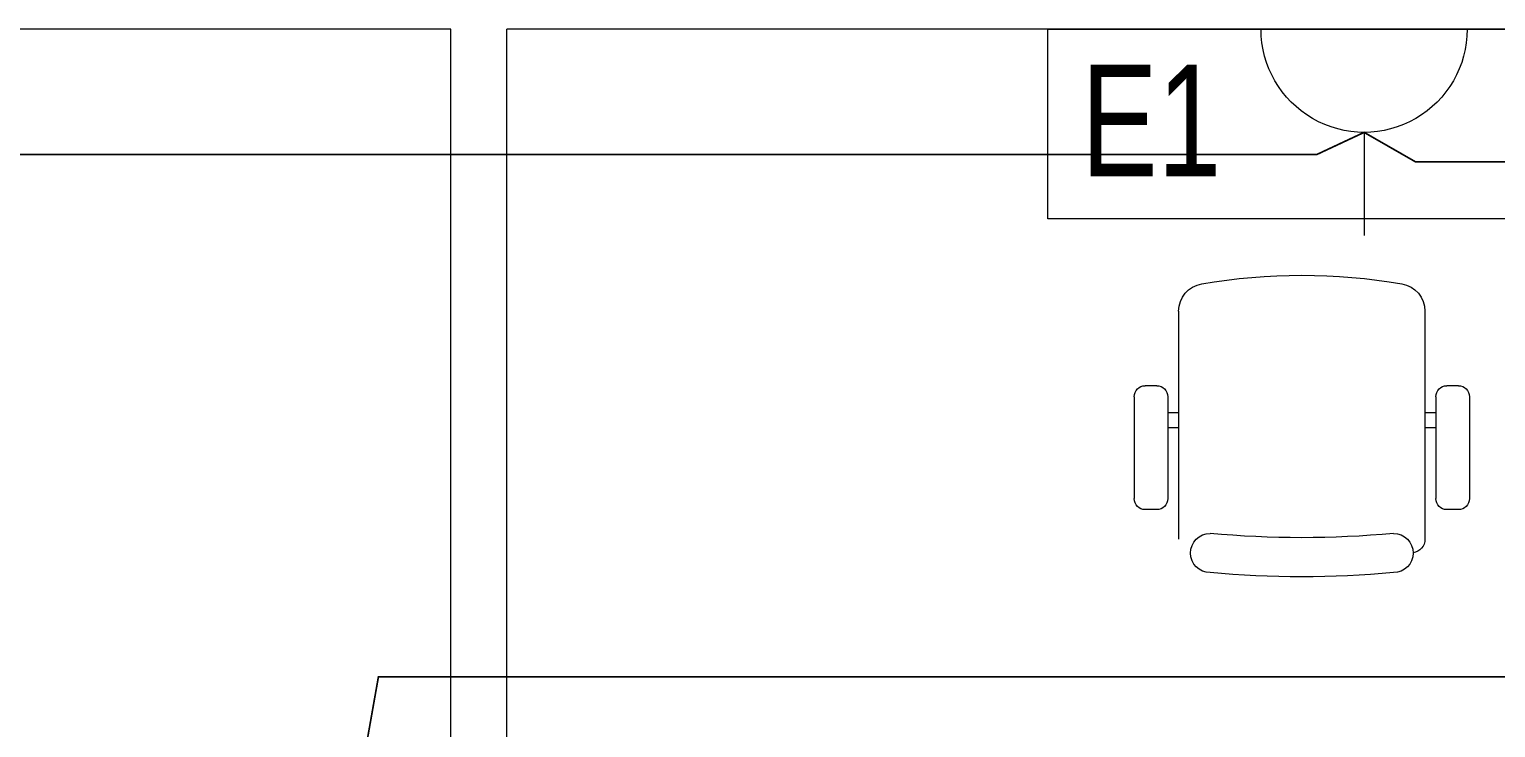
# Model space of a CAD drawing. Header units: metres. Extents: x 75097 to 220695, y -1557923 to -1361206.
# Drawn here: x 205363 to 207989, y -1461684 to -1460433 of the extents above; entities that cross this region are included whole.
import ezdxf

# ---------------------------------------------------------------- set-up
doc = ezdxf.new("R2010")
doc.units = ezdxf.units.M
doc.layers.get('0').update_dxf_attribs({"lineweight": 0})
for name, color, linetype, lineweight in [('A-100 - Copy$0$Medical Equipment and Furniture', 8, 'Continuous', 0), ('A-100 - Copy$0$NEW', 8, 'Continuous', 5), ('A-100 - Copy$0$Walls', 8, 'Continuous', 0)]:
    doc.layers.add(name, color=color, linetype=linetype, lineweight=lineweight)
doc.layers.add('E-POWR', color=7, linetype='Continuous', lineweight=9, true_color=0x4e7e3e)
doc.styles.add('A-100 - Copy$0$X3G_ENTITY_2587EA', font='swisscl.ttf', dxfattribs={"height": 200})

# ---------------------------------------------------------------- blocks, each defined once
blk = doc.blocks.new('*X81')
for p, q in [((5, 3), (5, 3)), ((5, 3), (5, 3)), ((5, 3), (5, 3)), ((5, 3), (5, 3)), ((5, 3), (5, 3)), ((5, 3), (5, 3)), ((5, 3), (5, 3)), ((5, 3), (5, 3)), ((5, 3), (5, 3)), ((5, 3), (5, 3)), ((5, 3), (5, 3)), ((5, 3), (5, 3)), ((5, 3), (5, 3)), ((5, 3), (5, 3)), ((5, 3), (5, 3)), ((5, 3), (5, 3)), ((5, 3), (5, 3)), ((5, 3), (5, 3)), ((5, 3), (5, 3)), ((5, 3), (5, 3)), ((5, 3), (5, 3)), ((5, 3), (5, 3)), ((5, 3), (5, 3)), ((5, 3), (5, 3)), ((5, 3), (5, 3)), ((5, 3), (5, 3)), ((5, 3), (5, 3)), ((5, 3), (5, 3)), ((5, 3), (5, 3)), ((5, 3), (5, 3)), ((5, 3), (5, 3)), ((5, 3), (5, 3)), ((5, 3), (5, 3)), ((5, 3), (5, 3)), ((5, 3), (5, 3)), ((5, 3), (5, 3)), ((5, 3), (5, 3)), ((5, 3), (5, 3)), ((5, 3), (5, 3)), ((5, 3), (5, 3)), ((5, 3), (5, 3)), ((5, 3), (5, 3)), ((5, 3), (5, 3)), ((5, 3), (5, 3)), ((5, 3), (5, 3)), ((5, 3), (5, 3)), ((5, 3), (5, 3)), ((5, 3), (5, 3)), ((5, 3), (5, 3)), ((5, 3), (5, 3)), ((5, 3), (5, 3)), ((5, 3), (5, 3)), ((5, 3), (5, 3)), ((5, 3), (5, 3)), ((5, 3), (5, 3)), ((5, 3), (5, 3)), ((5, 3), (5, 3)), ((5, 3), (5, 3)), ((5, 3), (5, 3)), ((5, 3), (5, 3)), ((5, 3), (5, 3)), ((5, 3), (5, 3)), ((5, 3), (5, 3)), ((5, 3), (5, 3)), ((5, 3), (5, 3)), ((5, 3), (5, 3)), ((6, 3), (5, 3)), ((5, 3), (5, 3)), ((6, 3), (5, 3)), ((5, 3), (5, 3)), ((6, 3), (5, 3)), ((5, 3), (5, 3)), ((6, 3), (5, 3)), ((5, 3), (5, 3)), ((5, 3), (5, 3)), ((5, 3), (5, 3)), ((5, 3), (5, 3)), ((5, 3), (5, 3)), ((5, 3), (5, 3)), ((5, 3), (5, 3)), ((5, 3), (5, 3)), ((5, 3), (5, 3)), ((5, 3), (5, 3)), ((5, 3), (5, 3)), ((5, 3), (5, 3)), ((5, 3), (5, 3)), ((5, 3), (5, 3)), ((5, 3), (5, 3)), ((5, 3), (5, 3)), ((5, 3), (5, 3)), ((5, 3), (5, 3)), ((5, 3), (5, 3)), ((5, 3), (5, 3)), ((5, 3), (5, 3)), ((5, 3), (5, 3)), ((5, 3), (5, 3)), ((6, 3), (6, 3)), ((6, 3), (6, 3)), ((6, 3), (6, 3)), ((6, 3), (6, 3)), ((6, 3), (6, 3)), ((6, 3), (6, 3)), ((6, 3), (6, 3)), ((6, 3), (6, 3)), ((6, 3), (6, 3)), ((6, 3), (6, 3)), ((6, 3), (6, 3)), ((6, 3), (6, 3)), ((6, 3), (6, 3)), ((6, 3), (6, 3)), ((6, 3), (6, 3)), ((6, 3), (6, 3)), ((6, 3), (6, 3)), ((6, 3), (6, 3)), ((6, 3), (6, 3)), ((6, 3), (6, 3)), ((6, 3), (6, 3)), ((6, 3), (6, 3)), ((6, 3), (6, 3)), ((6, 3), (6, 3)), ((6, 3), (6, 3)), ((6, 3), (6, 3)), ((6, 3), (6, 3)), ((6, 3), (6, 3)), ((6, 3), (6, 3)), ((6, 3), (6, 3)), ((6, 3), (6, 3)), ((6, 3), (6, 3)), ((6, 3), (6, 3)), ((6, 3), (6, 3)), ((6, 3), (6, 3)), ((6, 3), (6, 3)), ((6, 3), (6, 3)), ((6, 3), (6, 3)), ((6, 3), (6, 3)), ((6, 3), (6, 3)), ((6, 3), (6, 3)), ((6, 3), (6, 3)), ((6, 3), (6, 3)), ((6, 3), (6, 3)), ((6, 3), (6, 3)), ((6, 3), (6, 3)), ((6, 3), (6, 3)), ((6, 3), (6, 3)), ((6, 3), (6, 3)), ((6, 3), (6, 3)), ((6, 3), (6, 3)), ((6, 3), (6, 3)), ((6, 3), (6, 3)), ((6, 3), (6, 3)), ((6, 3), (6, 3)), ((6, 3), (6, 3)), ((6, 3), (6, 3)), ((6, 3), (6, 3)), ((6, 3), (6, 3)), ((6, 3), (6, 3)), ((6, 3), (6, 3)), ((6, 3), (6, 3)), ((6, 3), (6, 3)), ((6, 3), (6, 3)), ((6, 3), (6, 3)), ((6, 3), (6, 3)), ((6, 3), (6, 3)), ((6, 3), (6, 3)), ((6, 3), (6, 3)), ((6, 3), (6, 3)), ((6, 3), (6, 3)), ((6, 3), (6, 3)), ((6, 3), (6, 3)), ((6, 3), (6, 3)), ((6, 3), (6, 3)), ((6, 3), (6, 3)), ((6, 3), (6, 3)), ((6, 3), (6, 3)), ((6, 3), (6, 3)), ((6, 3), (6, 3)), ((6, 3), (6, 3)), ((6, 3), (6, 3)), ((6, 3), (6, 3)), ((6, 3), (6, 3)), ((6, 3), (6, 3)), ((6, 3), (6, 3)), ((6, 3), (6, 3)), ((6, 3), (6, 3)), ((6, 3), (6, 3)), ((6, 3), (6, 3)), ((6, 3), (6, 3)), ((6, 3), (6, 3)), ((6, 3), (6, 3)), ((6, 3), (6, 3)), ((6, 3), (6, 3)), ((6, 3), (6, 3)), ((6, 3), (6, 3)), ((6, 3), (6, 3)), ((6, 3), (6, 3)), ((6, 3), (6, 3)), ((6, 3), (6, 3)), ((6, 3), (6, 3)), ((6, 3), (6, 3)), ((6, 3), (6, 3)), ((6, 3), (6, 3)), ((6, 3), (6, 3)), ((6, 3), (6, 3)), ((6, 3), (6, 3)), ((6, 3), (6, 3)), ((6, 3), (6, 3)), ((6, 3), (6, 3)), ((6, 3), (6, 3)), ((6, 3), (6, 3)), ((6, 3), (6, 3)), ((6, 3), (6, 3)), ((6, 3), (6, 3)), ((6, 3), (6, 3)), ((6, 3), (6, 3)), ((6, 3), (6, 3)), ((6, 3), (6, 3)), ((6, 3), (6, 3)), ((6, 3), (6, 3)), ((6, 3), (6, 3)), ((6, 3), (6, 3)), ((6, 3), (6, 3)), ((6, 3), (6, 3)), ((6, 3), (6, 3)), ((6, 3), (6, 3)), ((6, 3), (6, 3)), ((6, 3), (6, 3)), ((6, 3), (6, 3)), ((6, 3), (6, 3)), ((6, 3), (6, 3)), ((6, 3), (6, 3)), ((6, 3), (6, 3)), ((6, 3), (6, 3)), ((6, 3), (6, 3)), ((6, 3), (6, 3)), ((6, 3), (6, 3)), ((6, 3), (6, 3)), ((6, 3), (6, 3)), ((6, 3), (6, 3)), ((6, 3), (6, 3)), ((6, 3), (6, 3)), ((6, 3), (6, 3)), ((6, 3), (6, 3)), ((6, 3), (6, 3)), ((6, 3), (6, 3)), ((6, 3), (6, 3)), ((6, 3), (6, 3)), ((6, 3), (6, 3)), ((6, 3), (6, 3)), ((6, 3), (6, 3)), ((6, 3), (6, 3)), ((6, 3), (6, 3)), ((6, 3), (6, 3)), ((6, 3), (6, 3)), ((6, 3), (6, 3)), ((6, 3), (6, 3)), ((6, 3), (6, 3)), ((6, 3), (6, 3)), ((6, 3), (6, 3)), ((6, 3), (6, 3)), ((6, 3), (6, 3)), ((6, 3), (6, 3)), ((6, 3), (6, 3)), ((6, 3), (6, 3)), ((6, 3), (6, 3)), ((6, 3), (6, 3)), ((6, 3), (6, 3)), ((6, 3), (6, 3)), ((6, 3), (6, 3)), ((6, 3), (6, 3)), ((6, 3), (6, 3)), ((6, 3), (6, 3)), ((6, 3), (6, 3)), ((6, 3), (6, 3)), ((6, 3), (6, 3)), ((6, 3), (6, 3)), ((6, 3), (6, 3)), ((6, 3), (6, 3)), ((6, 3), (6, 3)), ((6, 3), (6, 3)), ((6, 3), (6, 3)), ((6, 3), (6, 3)), ((6, 3), (6, 3)), ((6, 3), (6, 3)), ((6, 3), (6, 3)), ((6, 3), (6, 3)), ((6, 3), (6, 3)), ((6, 3), (6, 3)), ((6, 3), (6, 3)), ((6, 3), (6, 3)), ((6, 3), (6, 3)), ((6, 3), (6, 3)), ((6, 3), (6, 3)), ((6, 3), (6, 3)), ((6, 3), (6, 3)), ((6, 3), (6, 3)), ((6, 3), (6, 3)), ((6, 3), (6, 3)), ((6, 3), (6, 3)), ((6, 3), (6, 3)), ((6, 3), (6, 3)), ((6, 3), (5, 3)), ((6, 3), (5, 3)), ((6, 3), (5, 3)), ((6, 3), (5, 3)), ((6, 3), (5, 3)), ((6, 3), (6, 3)), ((6, 3), (6, 3)), ((6, 3), (6, 3)), ((6, 3), (6, 3)), ((6, 3), (6, 3)), ((6, 3), (6, 3)), ((6, 3), (6, 3)), ((6, 3), (6, 3)), ((6, 3), (6, 3)), ((6, 3), (6, 3)), ((6, 3), (6, 3)), ((6, 3), (6, 3)), ((6, 3), (6, 3)), ((6, 3), (6, 3)), ((6, 3), (6, 3)), ((6, 3), (6, 3)), ((6, 3), (6, 3)), ((6, 3), (6, 3)), ((6, 3), (6, 3)), ((6, 3), (6, 3)), ((6, 3), (6, 3)), ((6, 3), (6, 3)), ((6, 3), (6, 3)), ((6, 3), (6, 3)), ((6, 3), (6, 3)), ((6, 3), (6, 3)), ((6, 3), (6, 3)), ((6, 3), (6, 3)), ((6, 3), (6, 3)), ((6, 3), (6, 3)), ((6, 3), (6, 3)), ((6, 3), (6, 3)), ((6, 3), (6, 3)), ((6, 3), (6, 3)), ((6, 3), (6, 3)), ((6, 3), (6, 3)), ((6, 3), (6, 3)), ((6, 3), (6, 3)), ((6, 3), (6, 3)), ((6, 3), (6, 3)), ((6, 3), (6, 3)), ((6, 3), (6, 3)), ((6, 3), (6, 3)), ((6, 3), (6, 3)), ((6, 3), (6, 3)), ((6, 3), (6, 3)), ((6, 3), (6, 3)), ((6, 3), (6, 3)), ((6, 3), (6, 3)), ((6, 3), (6, 3)), ((6, 3), (6, 3)), ((6, 3), (6, 3)), ((6, 3), (6, 3)), ((6, 3), (6, 3)), ((6, 3), (6, 3)), ((6, 3), (6, 3)), ((6, 3), (6, 3)), ((6, 3), (6, 3)), ((6, 3), (6, 3)), ((6, 3), (6, 3)), ((6, 3), (6, 3)), ((6, 3), (6, 3)), ((6, 3), (6, 3)), ((6, 3), (6, 3)), ((6, 3), (6, 3)), ((6, 3), (6, 3)), ((6, 3), (6, 3)), ((6, 3), (6, 3)), ((6, 3), (6, 3)), ((6, 3), (6, 3)), ((6, 3), (6, 3)), ((6, 3), (6, 3)), ((6, 3), (6, 3)), ((6, 3), (6, 3)), ((6, 3), (6, 3)), ((6, 3), (6, 3)), ((6, 3), (6, 3)), ((6, 3), (6, 3)), ((6, 3), (6, 3)), ((6, 3), (6, 3)), ((6, 3), (6, 3)), ((6, 3), (6, 3)), ((6, 3), (6, 3)), ((6, 3), (6, 3)), ((6, 3), (6, 3)), ((6, 3), (6, 3)), ((6, 3), (6, 3)), ((6, 3), (6, 3)), ((6, 3), (6, 3)), ((6, 3), (6, 3)), ((6, 3), (6, 3)), ((6, 3), (6, 3)), ((6, 3), (6, 3)), ((6, 3), (6, 3)), ((6, 3), (6, 3)), ((6, 3), (6, 3)), ((6, 3), (6, 3)), ((6, 3), (6, 3)), ((6, 3), (6, 3)), ((6, 3), (6, 3)), ((6, 3), (6, 3)), ((6, 3), (6, 3)), ((6, 3), (6, 3)), ((6, 3), (6, 3)), ((6, 3), (6, 3)), ((6, 3), (6, 3)), ((6, 3), (6, 3)), ((6, 3), (6, 3)), ((6, 3), (6, 3)), ((6, 3), (6, 3)), ((6, 3), (6, 3)), ((6, 3), (6, 3)), ((6, 3), (6, 3)), ((6, 3), (6, 3)), ((6, 3), (6, 3)), ((6, 3), (6, 3)), ((6, 3), (6, 3)), ((6, 3), (6, 3)), ((6, 3), (6, 3)), ((6, 3), (6, 3)), ((6, 3), (6, 3)), ((6, 3), (6, 3)), ((6, 3), (6, 3)), ((6, 3), (6, 3)), ((6, 3), (6, 3)), ((6, 3), (6, 3)), ((6, 3), (6, 3)), ((6, 3), (6, 3)), ((6, 3), (6, 3)), ((6, 3), (6, 3)), ((6, 3), (6, 3)), ((6, 3), (6, 3)), ((6, 3), (6, 3)), ((6, 3), (6, 3)), ((6, 3), (6, 3)), ((6, 3), (6, 3)), ((6, 3), (6, 3)), ((6, 3), (6, 3)), ((6, 3), (6, 3)), ((6, 3), (6, 3)), ((6, 3), (6, 3)), ((6, 3), (6, 3)), ((6, 3), (6, 3)), ((6, 3), (6, 3)), ((6, 3), (6, 3)), ((6, 3), (6, 3)), ((6, 3), (6, 3)), ((6, 3), (6, 3)), ((6, 3), (6, 3)), ((6, 3), (6, 3)), ((6, 3), (6, 3)), ((6, 3), (6, 3)), ((6, 3), (6, 3)), ((6, 3), (6, 3)), ((6, 3), (6, 3)), ((6, 3), (6, 3)), ((6, 3), (6, 3)), ((6, 3), (6, 3)), ((6, 3), (6, 3)), ((6, 3), (6, 3)), ((6, 3), (6, 3)), ((6, 3), (6, 3)), ((6, 3), (6, 3)), ((6, 3), (6, 3)), ((6, 3), (6, 3)), ((6, 3), (6, 3)), ((6, 3), (6, 3)), ((6, 3), (6, 3)), ((6, 3), (6, 3)), ((6, 3), (6, 3)), ((6, 3), (6, 3)), ((6, 3), (6, 3)), ((6, 3), (6, 3)), ((6, 3), (6, 3)), ((6, 3), (6, 3)), ((6, 3), (6, 3)), ((6, 3), (6, 3)), ((6, 3), (6, 3)), ((6, 3), (6, 3)), ((6, 3), (6, 3)), ((6, 3), (6, 3)), ((6, 3), (6, 3)), ((6, 3), (6, 3)), ((6, 3), (6, 3)), ((6, 3), (6, 3)), ((6, 3), (6, 3)), ((6, 3), (6, 3)), ((6, 3), (6, 3)), ((6, 3), (6, 3)), ((6, 3), (6, 3)), ((6, 3), (6, 3)), ((6, 3), (6, 3)), ((6, 3), (6, 3)), ((6, 3), (6, 3)), ((6, 3), (6, 3)), ((6, 3), (6, 3)), ((6, 3), (6, 3)), ((6, 3), (6, 3)), ((6, 3), (6, 3)), ((6, 3), (6, 3)), ((6, 3), (6, 3)), ((6, 3), (6, 3)), ((6, 3), (6, 3)), ((6, 3), (6, 3)), ((6, 3), (6, 3)), ((6, 3), (6, 3)), ((6, 3), (6, 3)), ((6, 3), (6, 3)), ((6, 3), (6, 3)), ((6, 3), (6, 3)), ((6, 3), (6, 3)), ((6, 3), (6, 3)), ((6, 3), (6, 3)), ((6, 3), (6, 3)), ((6, 3), (6, 3)), ((6, 3), (6, 3)), ((6, 3), (6, 3)), ((6, 3), (6, 3)), ((6, 3), (6, 3)), ((6, 3), (6, 3)), ((6, 3), (6, 3)), ((6, 3), (6, 3)), ((6, 3), (6, 3)), ((6, 3), (6, 3)), ((6, 3), (6, 3)), ((6, 3), (6, 3)), ((6, 3), (6, 3)), ((6, 3), (6, 3)), ((6, 3), (6, 3)), ((6, 3), (6, 3)), ((6, 3), (6, 3)), ((6, 3), (6, 3)), ((6, 3), (6, 3)), ((6, 3), (6, 3)), ((6, 3), (6, 3)), ((6, 3), (6, 3)), ((6, 3), (6, 3)), ((6, 3), (6, 3)), ((6, 3), (6, 3)), ((6, 3), (6, 3)), ((6, 3), (6, 3)), ((6, 3), (6, 3)), ((6, 3), (6, 3)), ((6, 3), (6, 3)), ((6, 3), (6, 3)), ((6, 3), (6, 3)), ((6, 3), (6, 3)), ((6, 3), (6, 3)), ((6, 3), (6, 3)), ((6, 3), (6, 3)), ((6, 3), (6, 3)), ((6, 3), (6, 3)), ((6, 3), (6, 3)), ((6, 3), (6, 3)), ((6, 3), (6, 3)), ((6, 3), (6, 3)), ((6, 3), (6, 3)), ((6, 3), (6, 3)), ((6, 3), (6, 3)), ((6, 3), (6, 3)), ((6, 3), (6, 3)), ((6, 3), (6, 3)), ((6, 3), (6, 3)), ((6, 3), (6, 3)), ((6, 3), (6, 3)), ((6, 3), (6, 3)), ((6, 3), (6, 3)), ((6, 3), (6, 3)), ((6, 3), (6, 3)), ((6, 3), (6, 3)), ((6, 3), (6, 3)), ((6, 3), (6, 3)), ((6, 3), (6, 3)), ((6, 3), (6, 3)), ((6, 3), (6, 3)), ((6, 3), (6, 3)), ((6, 3), (6, 3)), ((6, 3), (6, 3)), ((6, 3), (6, 3)), ((6, 3), (6, 3)), ((6, 3), (6, 3)), ((6, 3), (6, 3)), ((6, 3), (6, 3)), ((6, 3), (6, 3)), ((6, 3), (6, 3)), ((6, 3), (6, 3)), ((6, 3), (6, 3)), ((6, 3), (6, 3)), ((6, 3), (6, 3)), ((6, 3), (6, 3)), ((6, 3), (6, 3)), ((6, 3), (6, 3)), ((6, 3), (6, 3)), ((6, 3), (6, 3)), ((6, 3), (6, 3)), ((6, 3), (6, 3)), ((6, 3), (6, 3)), ((6, 3), (6, 3)), ((6, 3), (6, 3)), ((6, 3), (6, 3)), ((6, 3), (6, 3)), ((6, 3), (6, 3)), ((6, 3), (6, 3)), ((6, 3), (6, 3)), ((6, 3), (6, 3)), ((6, 3), (6, 3)), ((6, 3), (6, 3)), ((6, 3), (6, 3)), ((6, 3), (6, 3)), ((6, 3), (6, 3)), ((6, 3), (6, 3)), ((6, 3), (6, 3)), ((6, 3), (6, 3)), ((6, 3), (6, 3)), ((6, 3), (6, 3)), ((6, 3), (6, 3)), ((6, 3), (6, 3))]:
    blk.add_line(p, q)
blk = doc.blocks.new('*X82')
for p, q in [((13, 1), (13, 1)), ((13, 1), (13, 1)), ((13, 1), (13, 1)), ((13, 1), (13, 1)), ((13, 1), (13, 1)), ((13, 1), (13, 1)), ((13, 1), (13, 1)), ((13, 1), (13, 1)), ((13, 1), (13, 1)), ((13, 1), (13, 1)), ((13, 1), (13, 1)), ((13, 1), (13, 1)), ((13, 1), (13, 1)), ((13, 1), (13, 1)), ((13, 1), (13, 1)), ((13, 1), (14, 1)), ((13, 1), (14, 1)), ((13, 1), (14, 1)), ((13, 1), (13, 1)), ((13, 1), (13, 1)), ((13, 1), (13, 1)), ((13, 1), (13, 1)), ((13, 1), (13, 1)), ((13, 1), (13, 1)), ((13, 1), (13, 1)), ((13, 1), (13, 1)), ((13, 1), (13, 1)), ((13, 1), (13, 1)), ((13, 1), (13, 1)), ((13, 1), (13, 1)), ((13, 1), (13, 1)), ((13, 1), (13, 1)), ((13, 1), (13, 1)), ((13, 1), (13, 1)), ((13, 1), (13, 1)), ((13, 1), (13, 1)), ((13, 1), (13, 1)), ((13, 1), (13, 1)), ((13, 1), (13, 1)), ((13, 1), (13, 1)), ((13, 1), (13, 1)), ((13, 1), (13, 1)), ((13, 1), (13, 1)), ((13, 1), (13, 1)), ((13, 1), (13, 1)), ((13, 1), (13, 1)), ((13, 1), (13, 1)), ((13, 1), (13, 1)), ((13, 1), (13, 1)), ((13, 1), (13, 1)), ((13, 1), (13, 1)), ((13, 1), (13, 1)), ((13, 1), (13, 1)), ((13, 1), (13, 1)), ((13, 1), (13, 1)), ((13, 1), (13, 1)), ((13, 1), (13, 1)), ((13, 1), (13, 1)), ((13, 1), (13, 1)), ((13, 1), (13, 1)), ((13, 1), (13, 1)), ((13, 1), (13, 1)), ((13, 1), (13, 1)), ((13, 1), (13, 1)), ((13, 1), (13, 1)), ((13, 1), (13, 1)), ((13, 1), (13, 1)), ((13, 1), (13, 1)), ((13, 1), (13, 1)), ((13, 1), (13, 1)), ((13, 1), (13, 1)), ((13, 1), (13, 1)), ((13, 1), (13, 1)), ((13, 1), (13, 1)), ((13, 1), (13, 1)), ((13, 1), (13, 1)), ((13, 1), (13, 1)), ((13, 1), (13, 1)), ((13, 1), (13, 1)), ((13, 1), (13, 1)), ((13, 1), (13, 1)), ((13, 1), (13, 1)), ((13, 1), (13, 1)), ((13, 1), (13, 1)), ((13, 1), (13, 1)), ((13, 1), (13, 1)), ((13, 1), (13, 1)), ((13, 1), (13, 1)), ((13, 1), (13, 1)), ((13, 1), (13, 1)), ((13, 1), (13, 1)), ((13, 1), (13, 1)), ((13, 1), (13, 1)), ((13, 1), (13, 1)), ((13, 1), (13, 1)), ((13, 1), (13, 1)), ((13, 1), (13, 1)), ((13, 1), (13, 1)), ((13, 1), (13, 1)), ((13, 1), (13, 1)), ((13, 1), (13, 1)), ((13, 1), (13, 1)), ((13, 1), (13, 1)), ((13, 1), (13, 1)), ((13, 1), (13, 1)), ((13, 1), (13, 1)), ((13, 1), (13, 1)), ((13, 1), (13, 1)), ((13, 1), (13, 1)), ((13, 1), (13, 1)), ((13, 1), (13, 1)), ((13, 1), (13, 1)), ((13, 1), (13, 1)), ((13, 1), (13, 1)), ((13, 1), (13, 1)), ((13, 1), (13, 1)), ((13, 1), (13, 1)), ((13, 1), (13, 1)), ((13, 1), (13, 1)), ((13, 1), (13, 1)), ((13, 1), (13, 1)), ((13, 1), (13, 1)), ((13, 1), (13, 1)), ((13, 1), (14, 1)), ((13, 0), (13, 0)), ((13, 0), (13, 0)), ((13, 0), (13, 0)), ((13, 0), (13, 0)), ((13, 0), (13, 0)), ((13, 0), (13, 0)), ((13, 0), (13, 0)), ((13, 0), (13, 0)), ((13, 0), (13, 0)), ((13, 0), (13, 0)), ((13, 0), (13, 0)), ((13, 0), (13, 0)), ((13, 0), (13, 0)), ((13, 0), (13, 0)), ((13, 0), (13, 0)), ((13, 0), (13, 0)), ((13, 0), (13, 0)), ((13, 0), (13, 0)), ((13, 0), (13, 0)), ((13, 0), (13, 0)), ((13, 0), (13, 0)), ((13, 0), (13, 0)), ((13, 0), (13, 0)), ((13, 0), (13, 0)), ((13, 0), (13, 0)), ((13, 0), (13, 0)), ((13, 0), (13, 0)), ((13, 0), (13, 0)), ((13, 0), (13, 0)), ((13, 0), (13, 0)), ((13, 0), (13, 0)), ((13, 0), (13, 0)), ((13, 0), (13, 0)), ((13, 0), (13, 0)), ((13, 0), (13, 0)), ((13, 0), (13, 0)), ((13, 0), (13, 0)), ((13, 0), (13, 0)), ((13, 0), (13, 0)), ((13, 0), (13, 0)), ((13, 0), (13, 0)), ((13, 0), (13, 0)), ((13, 0), (13, 0)), ((13, 0), (13, 0)), ((13, 0), (13, 0)), ((13, 0), (13, 0)), ((13, 0), (13, 0)), ((13, 0), (13, 0)), ((13, 0), (14, 0)), ((13, 0), (14, 0)), ((13, 0), (13, 0)), ((13, 0), (14, 0)), ((14, 1), (14, 1)), ((14, 1), (14, 1)), ((14, 1), (14, 1)), ((14, 1), (14, 1)), ((14, 1), (14, 1)), ((14, 1), (14, 1)), ((14, 1), (14, 1)), ((14, 1), (14, 1)), ((14, 1), (14, 1)), ((14, 1), (14, 1)), ((14, 1), (14, 1)), ((14, 1), (14, 1)), ((14, 1), (14, 1)), ((14, 1), (14, 1)), ((14, 1), (14, 1)), ((14, 1), (14, 1)), ((14, 1), (14, 1)), ((14, 1), (14, 1)), ((14, 1), (14, 1)), ((14, 1), (14, 1)), ((14, 1), (14, 1)), ((14, 1), (14, 1)), ((14, 1), (14, 1)), ((14, 1), (14, 1)), ((14, 1), (14, 1)), ((14, 1), (14, 1)), ((14, 1), (14, 1)), ((14, 1), (14, 1)), ((14, 1), (14, 1)), ((14, 1), (14, 1)), ((14, 1), (14, 1)), ((14, 1), (14, 1)), ((14, 1), (14, 1)), ((14, 1), (14, 1)), ((14, 1), (14, 1)), ((14, 1), (14, 1)), ((14, 1), (14, 1)), ((14, 1), (14, 1)), ((14, 1), (14, 1)), ((14, 1), (14, 1)), ((14, 1), (14, 1)), ((14, 1), (14, 1)), ((14, 1), (14, 1)), ((14, 1), (14, 1)), ((14, 1), (14, 1)), ((14, 1), (14, 1)), ((14, 1), (14, 1)), ((14, 1), (14, 1)), ((14, 1), (14, 1)), ((14, 1), (14, 1)), ((14, 1), (14, 1)), ((14, 1), (14, 1)), ((14, 1), (14, 1)), ((14, 1), (14, 1)), ((14, 1), (14, 1)), ((14, 1), (14, 1)), ((14, 1), (14, 1)), ((14, 1), (14, 1)), ((14, 1), (14, 1)), ((14, 1), (14, 1)), ((14, 1), (14, 1)), ((14, 1), (14, 1)), ((14, 1), (14, 1)), ((14, 1), (14, 1)), ((14, 1), (14, 1)), ((14, 1), (14, 1)), ((14, 1), (14, 1)), ((14, 1), (14, 1)), ((14, 1), (14, 1)), ((14, 1), (14, 1)), ((14, 1), (14, 1)), ((14, 1), (14, 1)), ((14, 1), (14, 1)), ((14, 1), (14, 1)), ((14, 1), (14, 1)), ((14, 1), (14, 1)), ((14, 1), (14, 1)), ((14, 1), (14, 1)), ((14, 1), (14, 1)), ((14, 1), (14, 1)), ((14, 1), (14, 1)), ((14, 1), (14, 1)), ((14, 1), (14, 1)), ((14, 1), (14, 1)), ((14, 1), (14, 1)), ((14, 1), (14, 1)), ((14, 1), (14, 1)), ((14, 1), (14, 1)), ((14, 1), (14, 1)), ((14, 1), (14, 1)), ((14, 1), (14, 1)), ((14, 1), (14, 1)), ((14, 1), (14, 1)), ((14, 1), (14, 1)), ((14, 0), (14, 0)), ((14, 0), (14, 0)), ((14, 0), (14, 0)), ((14, 0), (14, 0)), ((14, 0), (14, 0)), ((14, 0), (14, 0)), ((14, 0), (14, 0)), ((14, 0), (14, 0)), ((14, 0), (14, 0)), ((14, 0), (14, 0)), ((14, 0), (14, 0)), ((14, 0), (14, 0)), ((14, 0), (14, 0)), ((14, 0), (14, 0)), ((14, 0), (14, 0)), ((14, 0), (14, 0)), ((14, 0), (14, 0)), ((14, 0), (14, 0)), ((14, 0), (14, 0)), ((14, 0), (14, 0)), ((14, 0), (14, 0)), ((14, 0), (14, 0)), ((14, 0), (14, 0)), ((14, 0), (14, 0)), ((14, 0), (14, 0)), ((14, 0), (14, 0)), ((14, 0), (14, 0)), ((14, 0), (14, 0)), ((14, 0), (14, 0)), ((14, 0), (14, 0)), ((14, 0), (14, 0)), ((14, 0), (14, 0)), ((14, 0), (14, 0)), ((14, 0), (14, 0)), ((14, 0), (14, 0)), ((14, 0), (14, 0)), ((14, 0), (14, 0)), ((14, 0), (14, 0)), ((14, 0), (14, 0)), ((14, 0), (14, 0)), ((14, 0), (14, 0)), ((14, 0), (14, 0)), ((14, 0), (14, 0)), ((14, 0), (14, 0)), ((14, 0), (14, 0)), ((14, 0), (14, 0)), ((14, 0), (14, 0)), ((14, 0), (14, 0)), ((13, 0), (13, 0)), ((13, 0), (14, 0)), ((13, 0), (13, 0)), ((13, 0), (14, 0)), ((13, 0), (13, 0)), ((13, 0), (14, 0)), ((13, 0), (13, 0)), ((13, 0), (13, 0)), ((13, 0), (13, 0)), ((13, 0), (13, 0)), ((13, 0), (14, 0)), ((13, 0), (13, 0)), ((13, 0), (14, 0)), ((13, 0), (13, 0)), ((13, 0), (14, 0)), ((13, 0), (13, 0)), ((13, 0), (14, 0)), ((13, 0), (13, 0)), ((13, 0), (14, 0)), ((13, 0), (13, 0)), ((13, 0), (14, 0)), ((13, 0), (13, 0)), ((13, 0), (14, 0)), ((13, 0), (13, 0)), ((13, 0), (13, 0)), ((13, 0), (13, 0)), ((13, 0), (14, 0)), ((13, 0), (13, 0)), ((13, 0), (14, 0)), ((13, 0), (13, 0)), ((13, 0), (14, 0)), ((13, 0), (13, 0)), ((13, 0), (14, 0)), ((13, 0), (13, 0)), ((13, 0), (13, 0)), ((13, 0), (13, 0)), ((13, 0), (13, 0)), ((13, 0), (13, 0)), ((13, 0), (13, 0)), ((13, 0), (13, 0)), ((13, 0), (13, 0)), ((13, 0), (13, 0)), ((13, 0), (13, 0)), ((13, 0), (13, 0)), ((13, 0), (13, 0)), ((13, 0), (13, 0)), ((13, 0), (13, 0)), ((13, 0), (13, 0)), ((13, 0), (13, 0)), ((13, 0), (13, 0)), ((13, 0), (13, 0)), ((13, 0), (13, 0)), ((13, 0), (13, 0)), ((13, 0), (13, 0)), ((13, 0), (13, 0)), ((13, 0), (13, 0)), ((13, 0), (13, 0)), ((13, 0), (13, 0)), ((13, 0), (13, 0)), ((13, 0), (13, 0)), ((13, 0), (13, 0)), ((13, 0), (13, 0)), ((13, 0), (13, 0)), ((13, 0), (13, 0)), ((13, -1), (13, -1)), ((13, -1), (13, -1)), ((13, -1), (13, -1)), ((13, -1), (13, -1)), ((13, -1), (13, -1)), ((13, -1), (14, -1)), ((13, -1), (13, -1)), ((14, 0), (14, 0)), ((14, 0), (14, 0)), ((14, 0), (14, 0)), ((14, 0), (14, 0)), ((14, 0), (14, 0)), ((14, 0), (14, 0)), ((14, 0), (14, 0)), ((14, 0), (14, 0)), ((14, 0), (14, 0)), ((14, 0), (14, 0)), ((14, 0), (14, 0)), ((14, 0), (14, 0)), ((14, 0), (14, 0)), ((14, 0), (14, 0)), ((14, 0), (14, 0)), ((13, 0), (14, 0)), ((14, 0), (14, 0)), ((14, 0), (14, 0)), ((14, 0), (14, 0)), ((14, 0), (14, 0)), ((14, 0), (14, 0)), ((14, 0), (14, 0)), ((14, 0), (14, 0)), ((14, 0), (14, 0)), ((14, 0), (14, 0)), ((14, 0), (14, 0)), ((14, 0), (14, 0)), ((14, 0), (14, 0)), ((14, 0), (14, 0)), ((14, 0), (14, 0)), ((14, 0), (14, 0)), ((14, 0), (14, 0)), ((14, 0), (14, 0)), ((14, 0), (14, 0)), ((14, 0), (14, 0)), ((14, 0), (14, 0)), ((14, 0), (14, 0)), ((14, 0), (14, 0)), ((14, 0), (14, 0)), ((14, 0), (14, 0)), ((14, 0), (14, 0)), ((14, 0), (14, 0)), ((14, 0), (14, 0)), ((14, 0), (14, 0)), ((14, 0), (14, 0)), ((14, 0), (14, 0)), ((14, 0), (14, 0)), ((14, 0), (14, 0)), ((14, 0), (14, 0)), ((14, 0), (14, 0)), ((14, -1), (14, -1)), ((14, -1), (14, -1)), ((14, -1), (14, -1)), ((14, -1), (14, -1)), ((14, -1), (14, -1))]:
    blk.add_line(p, q)
blk = doc.blocks.new('A-100 - Copy$0$GF21018-P')
for p, q in [((-0.2207, 0.4756), (-0.2207, 0.0675)), ((0.2205, 0.4756), (0.2205, 0.0675)), ((-0.2806, 0.3422), (-0.2598, 0.3422)), ((0.2596, 0.3422), (0.2804, 0.3422)), ((-0.3002, 0.3226), (-0.3002, 0.14)), ((-0.2402, 0.3226), (-0.2402, 0.14)), ((0.24, 0.3226), (0.24, 0.14)), ((0.3, 0.3226), (0.3, 0.14)), ((-0.2402, 0.2937), (-0.2207, 0.2937)), ((0.2205, 0.2937), (0.24, 0.2937)), ((-0.2402, 0.2671), (-0.2207, 0.2671)), ((0.2205, 0.2671), (0.24, 0.2671)), ((-0.2806, 0.1204), (-0.2598, 0.1204)), ((0.2596, 0.1204), (0.2804, 0.1204))]:
    blk.add_line(p, q)
for points in [[(0.24, 0.2937), (0.24, 0.2937), (0.24, 0.2937), (0.24, 0.2937), (0.24, 0.2937), (0.24, 0.2937), (0.24, 0.2937), (0.24, 0.2937), (0.24, 0.2937), (0.24, 0.2937), (0.24, 0.2937), (0.24, 0.2937), (0.24, 0.2937), (0.24, 0.2937), (0.24, 0.2937), (0.24, 0.2937), (0.24, 0.2937), (0.24, 0.2937), (0.24, 0.2937), (0.24, 0.2937), (0.24, 0.2937), (0.24, 0.2937), (0.24, 0.2937), (0.24, 0.2937), (0.24, 0.2937), (0.24, 0.2937), (0.24, 0.2937), (0.24, 0.2937), (0.24, 0.2937), (0.24, 0.2937), (0.24, 0.2937), (0.24, 0.2937), (0.24, 0.2937), (0.24, 0.2937), (0.24, 0.2937), (0.24, 0.2937), (0.24, 0.2937), (0.24, 0.2937), (0.24, 0.2937), (0.24, 0.2937), (0.24, 0.2937), (0.24, 0.2937), (0.24, 0.2937), (0.24, 0.2937), (0.24, 0.2937), (0.24, 0.2937), (0.24, 0.2937), (0.24, 0.2937), (0.24, 0.2937), (0.24, 0.2937), (0.24, 0.2937), (0.24, 0.2937), (0.24, 0.2937), (0.24, 0.2937), (0.24, 0.2937), (0.24, 0.2937), (0.24, 0.2937), (0.24, 0.2937), (0.24, 0.2937), (0.24, 0.2937), (0.24, 0.2937), (0.24, 0.2937), (0.24, 0.2937), (0.24, 0.2937), (0.24, 0.2937), (0.24, 0.2937), (0.24, 0.2937), (0.24, 0.2937), (0.24, 0.2937), (0.24, 0.2937), (0.24, 0.2937), (0.24, 0.2937), (0.24, 0.2937), (0.24, 0.2937), (0.24, 0.2937), (0.24, 0.2937), (0.24, 0.2937), (0.24, 0.2937), (0.24, 0.2937), (0.24, 0.2937), (0.24, 0.2937), (0.24, 0.2937), (0.24, 0.2937), (0.24, 0.2937), (0.24, 0.2937), (0.24, 0.2937), (0.24, 0.2937), (0.24, 0.2937), (0.24, 0.2937), (0.24, 0.2937), (0.24, 0.2937), (0.24, 0.2937), (0.24, 0.2937), (0.24, 0.2937), (0.24, 0.2937), (0.24, 0.2937), (0.24, 0.2937), (0.24, 0.2937), (0.24, 0.2937), (0.24, 0.2937), (0.24, 0.2937), (0.24, 0.2937), (0.24, 0.2937), (0.24, 0.2937), (0.24, 0.2937), (0.24, 0.2937), (0.24, 0.2937), (0.24, 0.2937), (0.24, 0.2937), (0.24, 0.2937), (0.24, 0.2937), (0.24, 0.2937), (0.24, 0.2937), (0.24, 0.2937), (0.24, 0.2937), (0.24, 0.2937), (0.24, 0.2937), (0.24, 0.2937), (0.24, 0.2937), (0.24, 0.2937), (0.24, 0.2937), (0.24, 0.2937), (0.24, 0.2937), (0.24, 0.2937), (0.24, 0.2937), (0.24, 0.2937), (0.24, 0.2937), (0.24, 0.2937), (0.24, 0.2937), (0.24, 0.2937), (0.24, 0.2937), (0.24, 0.2937), (0.24, 0.2937), (0.24, 0.2937), (0.24, 0.2937), (0.24, 0.2937), (0.24, 0.2937), (0.24, 0.2937), (0.24, 0.2937), (0.24, 0.2937), (0.24, 0.2937), (0.24, 0.2937), (0.24, 0.2937), (0.24, 0.2937), (0.24, 0.2937), (0.24, 0.2937), (0.24, 0.2937), (0.24, 0.2937), (0.24, 0.2937), (0.24, 0.2937), (0.24, 0.2937), (0.24, 0.2937), (0.24, 0.2937), (0.24, 0.2937), (0.24, 0.2937), (0.24, 0.2937), (0.24, 0.2937), (0.24, 0.2937), (0.24, 0.2937), (0.24, 0.2937), (0.24, 0.2937), (0.24, 0.2937), (0.24, 0.2937), (0.24, 0.2937), (0.24, 0.2937), (0.24, 0.2937), (0.24, 0.2937), (0.24, 0.2937), (0.24, 0.2937), (0.24, 0.2937), (0.24, 0.2937), (0.24, 0.2937), (0.24, 0.2937), (0.24, 0.2937), (0.24, 0.2937), (0.24, 0.2937), (0.24, 0.2937), (0.24, 0.2937), (0.24, 0.2937), (0.24, 0.2937), (0.24, 0.2937), (0.24, 0.2937), (0.24, 0.2937), (0.24, 0.2937), (0.24, 0.2937), (0.24, 0.2937), (0.24, 0.2937), (0.24, 0.2937), (0.24, 0.2937), (0.24, 0.2937), (0.24, 0.2937), (0.24, 0.2937), (0.24, 0.2937), (0.24, 0.2937), (0.24, 0.2937), (0.24, 0.2937), (0.24, 0.2937), (0.24, 0.2937), (0.24, 0.2937), (0.24, 0.2937), (0.24, 0.2937), (0.24, 0.2937), (0.24, 0.2937), (0.24, 0.2937), (0.24, 0.2937), (0.24, 0.2937), (0.24, 0.2937), (0.24, 0.2937), (0.24, 0.2937), (0.24, 0.2937), (0.24, 0.2937), (0.24, 0.2937), (0.24, 0.2937), (0.24, 0.2937), (0.24, 0.2937), (0.24, 0.2937), (0.24, 0.2937), (0.24, 0.2937), (0.24, 0.2937), (0.24, 0.2937), (0.24, 0.2937), (0.24, 0.2937), (0.24, 0.2937), (0.24, 0.2937), (0.24, 0.2937), (0.24, 0.2937), (0.24, 0.2937), (0.24, 0.2937), (0.24, 0.2937), (0.24, 0.2937), (0.24, 0.2937), (0.24, 0.2937), (0.24, 0.2937), (0.24, 0.2937), (0.24, 0.2937), (0.24, 0.2937), (0.24, 0.2937), (0.24, 0.2937), (0.24, 0.2937), (0.24, 0.2937), (0.24, 0.2937), (0.24, 0.2937), (0.24, 0.2937), (0.24, 0.2937), (0.24, 0.2937), (0.24, 0.2937), (0.24, 0.2937), (0.24, 0.2937), (0.24, 0.2937), (0.24, 0.2937), (0.24, 0.2937), (0.24, 0.2937), (0.24, 0.2937), (0.24, 0.2937), (0.24, 0.2937), (0.24, 0.2937), (0.24, 0.2937), (0.24, 0.2937), (0.24, 0.2937), (0.24, 0.2937), (0.24, 0.2937), (0.24, 0.2937), (0.24, 0.2937), (0.24, 0.2937), (0.24, 0.2937), (0.24, 0.2937), (0.24, 0.2937), (0.24, 0.2937), (0.24, 0.2937), (0.24, 0.2937), (0.24, 0.2937), (0.24, 0.2937), (0.24, 0.2937), (0.24, 0.2937), (0.24, 0.2937), (0.24, 0.2937), (0.24, 0.2937)], [(0.24, 0.2937), (0.24, 0.2937), (0.24, 0.2937), (0.24, 0.2937), (0.24, 0.2937), (0.24, 0.2937), (0.24, 0.2937), (0.24, 0.2937), (0.24, 0.2937), (0.24, 0.2937), (0.24, 0.2937), (0.24, 0.2937), (0.24, 0.2937), (0.24, 0.2937), (0.24, 0.2937), (0.24, 0.2937), (0.24, 0.2937), (0.24, 0.2937), (0.24, 0.2937), (0.24, 0.2937), (0.24, 0.2937), (0.24, 0.2937), (0.24, 0.2937), (0.24, 0.2937), (0.24, 0.2937), (0.24, 0.2937), (0.24, 0.2937), (0.24, 0.2937), (0.24, 0.2937), (0.24, 0.2937), (0.24, 0.2937), (0.24, 0.2937), (0.24, 0.2937), (0.24, 0.2937), (0.24, 0.2937), (0.24, 0.2937), (0.24, 0.2937), (0.24, 0.2937), (0.24, 0.2937), (0.24, 0.2937), (0.24, 0.2937), (0.24, 0.2937), (0.24, 0.2937), (0.24, 0.2937), (0.24, 0.2937), (0.24, 0.2937), (0.24, 0.2937), (0.24, 0.2937), (0.24, 0.2937), (0.24, 0.2937), (0.24, 0.2937), (0.24, 0.2937), (0.24, 0.2937), (0.24, 0.2937), (0.24, 0.2937), (0.24, 0.2937), (0.24, 0.2937), (0.24, 0.2937), (0.24, 0.2937), (0.24, 0.2937), (0.24, 0.2937), (0.24, 0.2937), (0.24, 0.2937), (0.24, 0.2937), (0.24, 0.2937), (0.24, 0.2937), (0.24, 0.2937), (0.24, 0.2937), (0.24, 0.2937), (0.24, 0.2937), (0.24, 0.2937), (0.24, 0.2937), (0.24, 0.2937), (0.24, 0.2937), (0.24, 0.2937), (0.24, 0.2937), (0.24, 0.2937), (0.24, 0.2937), (0.24, 0.2937), (0.24, 0.2937), (0.24, 0.2937), (0.24, 0.2937), (0.24, 0.2937), (0.24, 0.2937), (0.24, 0.2937), (0.24, 0.2937), (0.24, 0.2937), (0.24, 0.2937), (0.24, 0.2937), (0.24, 0.2937), (0.24, 0.2937), (0.24, 0.2937), (0.24, 0.2937), (0.24, 0.2937), (0.24, 0.2937), (0.24, 0.2937), (0.24, 0.2937), (0.24, 0.2937), (0.24, 0.2937), (0.24, 0.2937), (0.24, 0.2937), (0.24, 0.2937), (0.24, 0.2937), (0.24, 0.2937), (0.24, 0.2937), (0.24, 0.2937), (0.24, 0.2937), (0.24, 0.2937), (0.24, 0.2937), (0.24, 0.2937), (0.24, 0.2937), (0.24, 0.2937), (0.24, 0.2937), (0.24, 0.2937), (0.24, 0.2937), (0.24, 0.2937), (0.24, 0.2937), (0.24, 0.2937), (0.24, 0.2937), (0.24, 0.2937), (0.24, 0.2937), (0.24, 0.2937), (0.24, 0.2937), (0.24, 0.2937), (0.24, 0.2937), (0.24, 0.2937), (0.24, 0.2937), (0.24, 0.2937), (0.24, 0.2937), (0.24, 0.2937), (0.24, 0.2937), (0.24, 0.2937), (0.24, 0.2937), (0.24, 0.2937), (0.24, 0.2937), (0.24, 0.2937), (0.24, 0.2937), (0.24, 0.2937), (0.24, 0.2937), (0.24, 0.2937), (0.24, 0.2937), (0.24, 0.2937), (0.24, 0.2937), (0.24, 0.2937), (0.24, 0.2937), (0.24, 0.2937), (0.24, 0.2937), (0.24, 0.2937), (0.24, 0.2937), (0.24, 0.2937), (0.24, 0.2937), (0.24, 0.2937), (0.24, 0.2937), (0.24, 0.2937), (0.24, 0.2937), (0.24, 0.2937), (0.24, 0.2937), (0.24, 0.2937), (0.24, 0.2937), (0.24, 0.2937), (0.24, 0.2937), (0.24, 0.2937), (0.24, 0.2937), (0.24, 0.2937), (0.24, 0.2937), (0.24, 0.2937), (0.24, 0.2937), (0.24, 0.2937), (0.24, 0.2937), (0.24, 0.2937), (0.24, 0.2937), (0.24, 0.2937), (0.24, 0.2937), (0.24, 0.2937), (0.24, 0.2937), (0.24, 0.2937), (0.24, 0.2937), (0.24, 0.2937), (0.24, 0.2937), (0.24, 0.2937), (0.24, 0.2937), (0.24, 0.2937), (0.24, 0.2937), (0.24, 0.2937), (0.24, 0.2937), (0.24, 0.2937), (0.24, 0.2937), (0.24, 0.2937), (0.24, 0.2937), (0.24, 0.2937), (0.24, 0.2937), (0.24, 0.2937), (0.24, 0.2937), (0.24, 0.2937), (0.24, 0.2937), (0.24, 0.2937), (0.24, 0.2937), (0.24, 0.2937), (0.24, 0.2937), (0.24, 0.2937), (0.24, 0.2937), (0.24, 0.2937), (0.24, 0.2937), (0.24, 0.2937), (0.24, 0.2937), (0.24, 0.2937), (0.24, 0.2937), (0.24, 0.2937), (0.24, 0.2937), (0.24, 0.2937), (0.24, 0.2937), (0.24, 0.2937), (0.24, 0.2937), (0.24, 0.2937), (0.24, 0.2937), (0.24, 0.2937), (0.24, 0.2937), (0.24, 0.2937), (0.24, 0.2937)], [(0.24, 0.2937), (0.24, 0.2937), (0.24, 0.2937), (0.24, 0.2937), (0.24, 0.2937), (0.24, 0.2937), (0.24, 0.2937), (0.24, 0.2937), (0.24, 0.2937), (0.24, 0.2937), (0.24, 0.2937), (0.24, 0.2937), (0.24, 0.2937), (0.24, 0.2937), (0.24, 0.2937), (0.24, 0.2937), (0.24, 0.2937), (0.24, 0.2937), (0.24, 0.2937), (0.24, 0.2937), (0.24, 0.2937), (0.24, 0.2937), (0.24, 0.2937), (0.24, 0.2937), (0.24, 0.2937), (0.24, 0.2937), (0.24, 0.2937), (0.24, 0.2937), (0.24, 0.2937), (0.24, 0.2937), (0.24, 0.2937), (0.24, 0.2937), (0.24, 0.2937), (0.24, 0.2937), (0.24, 0.2937), (0.24, 0.2937), (0.24, 0.2937), (0.24, 0.2937), (0.24, 0.2937), (0.24, 0.2937), (0.24, 0.2937), (0.24, 0.2937), (0.24, 0.2937), (0.24, 0.2937), (0.24, 0.2937), (0.24, 0.2937), (0.24, 0.2937), (0.24, 0.2937), (0.24, 0.2937), (0.24, 0.2937), (0.24, 0.2937), (0.24, 0.2937), (0.24, 0.2937), (0.24, 0.2937), (0.24, 0.2937), (0.24, 0.2937), (0.24, 0.2937), (0.24, 0.2937), (0.24, 0.2937), (0.24, 0.2937), (0.24, 0.2937), (0.24, 0.2937), (0.24, 0.2937), (0.24, 0.2937), (0.24, 0.2937), (0.24, 0.2937), (0.24, 0.2937), (0.24, 0.2937), (0.24, 0.2937), (0.24, 0.2937), (0.24, 0.2937), (0.24, 0.2937), (0.24, 0.2937), (0.24, 0.2937), (0.24, 0.2937), (0.24, 0.2937), (0.24, 0.2937), (0.24, 0.2937), (0.24, 0.2937), (0.24, 0.2937), (0.24, 0.2937), (0.24, 0.2937), (0.24, 0.2937), (0.24, 0.2937), (0.24, 0.2937), (0.24, 0.2937), (0.24, 0.2937), (0.24, 0.2937), (0.24, 0.2937), (0.24, 0.2937), (0.24, 0.2937), (0.24, 0.2937), (0.24, 0.2937), (0.24, 0.2937), (0.24, 0.2937), (0.24, 0.2937), (0.24, 0.2937), (0.24, 0.2937), (0.24, 0.2937), (0.24, 0.2937), (0.24, 0.2937), (0.24, 0.2937), (0.24, 0.2937), (0.24, 0.2937), (0.24, 0.2937), (0.24, 0.2937), (0.24, 0.2937), (0.24, 0.2937), (0.24, 0.2937), (0.24, 0.2937), (0.24, 0.2937), (0.24, 0.2937), (0.24, 0.2937), (0.24, 0.2937), (0.24, 0.2937), (0.24, 0.2937), (0.24, 0.2937), (0.24, 0.2937), (0.24, 0.2937), (0.24, 0.2937), (0.24, 0.2937), (0.24, 0.2937), (0.24, 0.2937), (0.24, 0.2937), (0.24, 0.2937), (0.24, 0.2937), (0.24, 0.2937), (0.24, 0.2937), (0.24, 0.2937), (0.24, 0.2937), (0.24, 0.2937), (0.24, 0.2937), (0.24, 0.2937), (0.24, 0.2937), (0.24, 0.2937), (0.24, 0.2937), (0.24, 0.2937), (0.24, 0.2937), (0.24, 0.2937), (0.24, 0.2937), (0.24, 0.2937), (0.24, 0.2937), (0.24, 0.2937), (0.24, 0.2937), (0.24, 0.2937), (0.24, 0.2937), (0.24, 0.2937), (0.24, 0.2937), (0.24, 0.2937), (0.24, 0.2937), (0.24, 0.2937), (0.24, 0.2937), (0.24, 0.2937), (0.24, 0.2937), (0.24, 0.2937), (0.24, 0.2937), (0.24, 0.2937), (0.24, 0.2937), (0.24, 0.2937), (0.24, 0.2937), (0.24, 0.2937), (0.24, 0.2937), (0.24, 0.2937), (0.24, 0.2937), (0.24, 0.2937), (0.24, 0.2937), (0.24, 0.2937), (0.24, 0.2937), (0.24, 0.2937), (0.24, 0.2937), (0.24, 0.2937), (0.24, 0.2937), (0.24, 0.2937), (0.24, 0.2937), (0.24, 0.2937), (0.24, 0.2937), (0.24, 0.2937), (0.24, 0.2937), (0.24, 0.2937), (0.24, 0.2937), (0.24, 0.2937), (0.24, 0.2937), (0.24, 0.2937), (0.24, 0.2937), (0.24, 0.2937), (0.24, 0.2937), (0.24, 0.2937), (0.24, 0.2937), (0.24, 0.2937), (0.24, 0.2937), (0.24, 0.2937), (0.24, 0.2937), (0.24, 0.2937), (0.24, 0.2937), (0.24, 0.2937), (0.24, 0.2937), (0.24, 0.2937), (0.24, 0.2937), (0.24, 0.2937), (0.24, 0.2937), (0.24, 0.2937), (0.24, 0.2937), (0.24, 0.2937), (0.24, 0.2937), (0.24, 0.2937), (0.24, 0.2937), (0.24, 0.2937), (0.24, 0.2937), (0.24, 0.2937), (0.24, 0.2937), (0.24, 0.2937), (0.24, 0.2937), (0.24, 0.2937), (0.24, 0.2937)]]:
    blk.add_lwpolyline(points, close=True)
for centre, radius, start, end in [((-0.0001, -0.5295), 1.0695, 80.3671, 99.6329), ((-0.1707, 0.4756), 0.05, 99.6329, 180), ((0.1705, 0.4756), 0.05, 0, 80.3671), ((-0.2806, 0.3226), 0.0196, 90, 180), ((-0.2598, 0.3226), 0.0196, 360, 90), ((0.2596, 0.3226), 0.0196, 90, 180), ((0.2804, 0.3226), 0.0196, 0, 90), ((-0.2806, 0.14), 0.0196, 180, 270), ((-0.2598, 0.14), 0.0196, 270, 360), ((0.2596, 0.14), 0.0196, 180, 270), ((0.2804, 0.14), 0.0196, 270, 0), ((-0.1957, 0.0675), 0.025, 180, 261.4721), ((-0.1643, 0.0425), 0.0351, 90, 270), ((0, 1.8467), 1.7767, 264.6946, 275.3053), ((0.1641, 0.0425), 0.0351, 270, 90), ((0, 1.8314), 1.8314, 264.8532, 275.147)]:
    blk.add_arc(centre, radius, start, end)
at = {"layer": 'A-100 - Copy$0$NEW'}
for points in [[(0.24, 0.2937), (0.24, 0.2937), (0.24, 0.2937), (0.24, 0.2937), (0.24, 0.2937), (0.24, 0.2937), (0.24, 0.2937), (0.24, 0.2937)], [(0.24, 0.2937), (0.24, 0.2937), (0.24, 0.2937), (0.24, 0.2937), (0.24, 0.2937), (0.24, 0.2937), (0.24, 0.2937)], [(0.24, 0.2937), (0.24, 0.2937), (0.24, 0.2937), (0.24, 0.2937), (0.24, 0.2937), (0.24, 0.2937), (0.24, 0.2937), (0.24, 0.2937), (0.24, 0.2937)], [(0.24, 0.2937), (0.24, 0.2937), (0.24, 0.2937), (0.24, 0.2937), (0.24, 0.2937), (0.24, 0.2937), (0.24, 0.2937), (0.24, 0.2937), (0.24, 0.2937), (0.24, 0.2937)], [(0.24, 0.2937), (0.24, 0.2937), (0.24, 0.2937), (0.24, 0.2937), (0.24, 0.2937), (0.24, 0.2937), (0.24, 0.2937), (0.24, 0.2937), (0.24, 0.2937), (0.24, 0.2937), (0.24, 0.2937), (0.24, 0.2937), (0.24, 0.2937), (0.24, 0.2937), (0.24, 0.2937)], [(0.24, 0.2937), (0.24, 0.2937), (0.24, 0.2937), (0.24, 0.2937), (0.24, 0.2937), (0.24, 0.2937), (0.24, 0.2937), (0.24, 0.2937), (0.24, 0.2937), (0.24, 0.2937)], [(0.24, 0.2937), (0.24, 0.2937), (0.24, 0.2937), (0.24, 0.2937), (0.24, 0.2937), (0.24, 0.2937), (0.24, 0.2937), (0.24, 0.2937), (0.24, 0.2937), (0.24, 0.2937)], [(0.24, 0.2937), (0.24, 0.2937), (0.24, 0.2937), (0.24, 0.2937), (0.24, 0.2937), (0.24, 0.2937), (0.24, 0.2937), (0.24, 0.2937), (0.24, 0.2937), (0.24, 0.2937)], [(0.24, 0.2937), (0.24, 0.2937), (0.24, 0.2937), (0.24, 0.2937), (0.24, 0.2937), (0.24, 0.2937), (0.24, 0.2937), (0.24, 0.2937), (0.24, 0.2937), (0.24, 0.2937), (0.24, 0.2937), (0.24, 0.2937), (0.24, 0.2937), (0.24, 0.2937), (0.24, 0.2937), (0.24, 0.2937), (0.24, 0.2937), (0.24, 0.2937)], [(0.24, 0.2937), (0.24, 0.2937), (0.24, 0.2937), (0.24, 0.2937), (0.24, 0.2937), (0.24, 0.2937), (0.24, 0.2937), (0.24, 0.2937), (0.24, 0.2937), (0.24, 0.2937), (0.24, 0.2937), (0.24, 0.2937)], [(0.24, 0.2937), (0.24, 0.2937), (0.24, 0.2937), (0.24, 0.2937), (0.24, 0.2937), (0.24, 0.2937), (0.24, 0.2937)], [(0.24, 0.2937), (0.24, 0.2937), (0.24, 0.2937), (0.24, 0.2937), (0.24, 0.2937), (0.24, 0.2937), (0.24, 0.2937), (0.24, 0.2937), (0.24, 0.2937), (0.24, 0.2937), (0.24, 0.2937), (0.24, 0.2937), (0.24, 0.2937), (0.24, 0.2937), (0.24, 0.2937), (0.24, 0.2937), (0.24, 0.2937), (0.24, 0.2937), (0.24, 0.2937), (0.24, 0.2937), (0.24, 0.2937), (0.24, 0.2937), (0.24, 0.2937), (0.24, 0.2937), (0.24, 0.2937), (0.24, 0.2937), (0.24, 0.2937), (0.24, 0.2937), (0.24, 0.2937), (0.24, 0.2937), (0.24, 0.2937), (0.24, 0.2937), (0.24, 0.2937), (0.24, 0.2937), (0.24, 0.2937), (0.24, 0.2937), (0.24, 0.2937), (0.24, 0.2937), (0.24, 0.2937), (0.24, 0.2937), (0.24, 0.2937), (0.24, 0.2937), (0.24, 0.2937), (0.24, 0.2937), (0.24, 0.2937), (0.24, 0.2937), (0.24, 0.2937), (0.24, 0.2937), (0.24, 0.2937), (0.24, 0.2937), (0.24, 0.2937), (0.24, 0.2937), (0.24, 0.2937), (0.24, 0.2937), (0.24, 0.2937), (0.24, 0.2937), (0.24, 0.2937), (0.24, 0.2937), (0.24, 0.2937), (0.24, 0.2937), (0.24, 0.2937), (0.24, 0.2937), (0.24, 0.2937), (0.24, 0.2937), (0.24, 0.2937), (0.24, 0.2937), (0.24, 0.2937), (0.24, 0.2937), (0.24, 0.2937), (0.24, 0.2937), (0.24, 0.2937), (0.24, 0.2937), (0.24, 0.2937), (0.24, 0.2937), (0.24, 0.2937), (0.24, 0.2937), (0.24, 0.2937), (0.24, 0.2937), (0.24, 0.2937), (0.24, 0.2937), (0.24, 0.2937), (0.24, 0.2937), (0.24, 0.2937), (0.24, 0.2937), (0.24, 0.2937), (0.24, 0.2937), (0.24, 0.2937), (0.24, 0.2937), (0.24, 0.2937), (0.24, 0.2937), (0.24, 0.2937), (0.24, 0.2937), (0.24, 0.2937), (0.24, 0.2937), (0.24, 0.2937), (0.24, 0.2937), (0.24, 0.2937), (0.24, 0.2937), (0.24, 0.2937), (0.24, 0.2937), (0.24, 0.2937), (0.24, 0.2937), (0.24, 0.2937), (0.24, 0.2937), (0.24, 0.2937), (0.24, 0.2937), (0.24, 0.2937), (0.24, 0.2937), (0.24, 0.2937), (0.24, 0.2937), (0.24, 0.2937)], [(0.24, 0.2937), (0.24, 0.2937), (0.24, 0.2937), (0.24, 0.2937), (0.24, 0.2937), (0.24, 0.2937), (0.24, 0.2937), (0.24, 0.2937), (0.24, 0.2937), (0.24, 0.2937), (0.24, 0.2937), (0.24, 0.2937), (0.24, 0.2937), (0.24, 0.2937), (0.24, 0.2937), (0.24, 0.2937), (0.24, 0.2937)], [(0.24, 0.2937), (0.24, 0.2937), (0.24, 0.2937), (0.24, 0.2937), (0.24, 0.2937), (0.24, 0.2937), (0.24, 0.2937), (0.24, 0.2937), (0.24, 0.2937), (0.24, 0.2937), (0.24, 0.2937), (0.24, 0.2937), (0.24, 0.2937), (0.24, 0.2937), (0.24, 0.2937), (0.24, 0.2937), (0.24, 0.2937), (0.24, 0.2937), (0.24, 0.2937), (0.24, 0.2937), (0.24, 0.2937), (0.24, 0.2937), (0.24, 0.2937), (0.24, 0.2937), (0.24, 0.2937), (0.24, 0.2937), (0.24, 0.2937), (0.24, 0.2937), (0.24, 0.2937), (0.24, 0.2937), (0.24, 0.2937), (0.24, 0.2937), (0.24, 0.2937), (0.24, 0.2937), (0.24, 0.2937), (0.24, 0.2937), (0.24, 0.2937), (0.24, 0.2937), (0.24, 0.2937), (0.24, 0.2937), (0.24, 0.2937), (0.24, 0.2937), (0.24, 0.2937), (0.24, 0.2937), (0.24, 0.2937), (0.24, 0.2937), (0.24, 0.2937), (0.24, 0.2937), (0.24, 0.2937), (0.24, 0.2937), (0.24, 0.2937), (0.24, 0.2937), (0.24, 0.2937), (0.24, 0.2937), (0.24, 0.2937), (0.24, 0.2937), (0.24, 0.2937), (0.24, 0.2937), (0.24, 0.2937), (0.24, 0.2937), (0.24, 0.2937), (0.24, 0.2937), (0.24, 0.2937), (0.24, 0.2937), (0.24, 0.2937), (0.24, 0.2937), (0.24, 0.2937), (0.24, 0.2937), (0.24, 0.2937), (0.24, 0.2937), (0.24, 0.2937), (0.24, 0.2937), (0.24, 0.2937), (0.24, 0.2937), (0.24, 0.2937), (0.24, 0.2937), (0.24, 0.2937), (0.24, 0.2937), (0.24, 0.2937), (0.24, 0.2937), (0.24, 0.2937), (0.24, 0.2937), (0.24, 0.2937), (0.24, 0.2937), (0.24, 0.2937), (0.24, 0.2937), (0.24, 0.2937), (0.24, 0.2937), (0.24, 0.2937)], [(0.24, 0.2937), (0.24, 0.2937), (0.24, 0.2937), (0.24, 0.2937), (0.24, 0.2937), (0.24, 0.2937), (0.24, 0.2937), (0.24, 0.2937), (0.24, 0.2937), (0.24, 0.2937), (0.24, 0.2937), (0.24, 0.2937), (0.24, 0.2937), (0.24, 0.2937), (0.24, 0.2937), (0.24, 0.2937), (0.24, 0.2937), (0.24, 0.2937), (0.24, 0.2937), (0.24, 0.2937), (0.24, 0.2937), (0.24, 0.2937), (0.24, 0.2937), (0.24, 0.2937), (0.24, 0.2937), (0.24, 0.2937), (0.24, 0.2937), (0.24, 0.2937), (0.24, 0.2937), (0.24, 0.2937), (0.24, 0.2937), (0.24, 0.2937), (0.24, 0.2937), (0.24, 0.2937), (0.24, 0.2937), (0.24, 0.2937), (0.24, 0.2937), (0.24, 0.2937), (0.24, 0.2937), (0.24, 0.2937), (0.24, 0.2937), (0.24, 0.2937), (0.24, 0.2937), (0.24, 0.2937), (0.24, 0.2937), (0.24, 0.2937), (0.24, 0.2937), (0.24, 0.2937), (0.24, 0.2937), (0.24, 0.2937), (0.24, 0.2937), (0.24, 0.2937), (0.24, 0.2937), (0.24, 0.2937)]]:
    blk.add_lwpolyline(points, dxfattribs=at)
for name, xscale, yscale, zscale in [('*X81', 8.59375e-11, 8.59375e-11, 8.59375e-11), ('*X82', 5.5e-11, 5.5e-11, 5.5e-11)]:
    blk.add_blockref(name, (0.24, 0.2937), dxfattribs=dict(xscale=xscale, yscale=yscale, zscale=zscale))
blk = doc.blocks.new('A-100 - Copy')
at = {"layer": 'A-100 - Copy$0$Medical Equipment and Furniture'}
blk.add_lwpolyline([(207187, -1460432.7), (208128.2, -1460432.7), (208128.2, -1460771.9), (207187, -1460771.9)], close=True, dxfattribs=at)
at = {"layer": 'A-100 - Copy$0$Walls'}
blk.add_line((209608.3, -1460432.7), (206218.3, -1460432.7), dxfattribs=at)
at = {"layer": 'A-100 - Copy$0$Walls', "elevation": 0}
for points in [[(206118.3, -1460432.7), (202678.3, -1460432.7), (202678.3, -1462272.7)], [(206118.3, -1460532.7), (206118.3, -1460432.7)], [(206218.3, -1460532.7), (206218.3, -1460432.7)], [(206118.3, -1463552.7), (206118.3, -1460522.7)], [(206218.3, -1463552.7), (206218.3, -1460522.7)]]:
    blk.add_lwpolyline(points, dxfattribs=at)
at = {"layer": 'A-100 - Copy$0$Medical Equipment and Furniture', "xscale": -1000, "yscale": 1000, "zscale": 1000}
blk.add_blockref('A-100 - Copy$0$GF21018-P', (207642, -1461413.4), dxfattribs=at)
at = {"layer": 'A-100 - Copy$0$Medical Equipment and Furniture', "insert": (207372.7, -1460495.8), "char_height": 200, "attachment_point": 2, "style": 'A-100 - Copy$0$X3G_ENTITY_2587EA'}
blk.add_mtext('E1', dxfattribs=at)
blk = doc.blocks.new('NORMAL SOCKET')
at = {"layer": 'E-POWR'}
for p, q in [((0, 307.7), (0, 615.4)), ((-307.7, 0), (307.7, 0))]:
    blk.add_line(p, q, dxfattribs=at)
blk.add_ellipse((0, 0), major_axis=(32.8, 305.9), ratio=1, start_param=4.81904, end_param=7.960633, dxfattribs=at)

msp = doc.modelspace()

# ---------------------------------------------------------------- block references
msp.add_blockref('A-100 - Copy', (0, 0))

# ---------------------------------------------------------------- next in the draw order: linework, layer by layer
at = {"layer": 'E-POWR', "const_width": 3, "elevation": 0}
msp.add_lwpolyline([(205194.6, -1460656.7), (207669.5, -1460656.7), (207753.7, -1460617.3), (207845.6, -1460670), (209047.8, -1460670), (209134.7, -1460617.3), (209224.6, -1460688.6), (209224.6, -1461592.4), (205988.5, -1461592.4), (205933.7, -1461901.9)], dxfattribs=at)

# ---------------------------------------------------------------- next in the draw order: block references
at = {"layer": 'E-POWR', "color": 85, "xscale": -0.6, "yscale": 0.6, "zscale": 0.6, "rotation": 180}
msp.add_blockref('NORMAL SOCKET', (207753.7, -1460432.7), dxfattribs=at)

doc.saveas('drawing.dxf')
